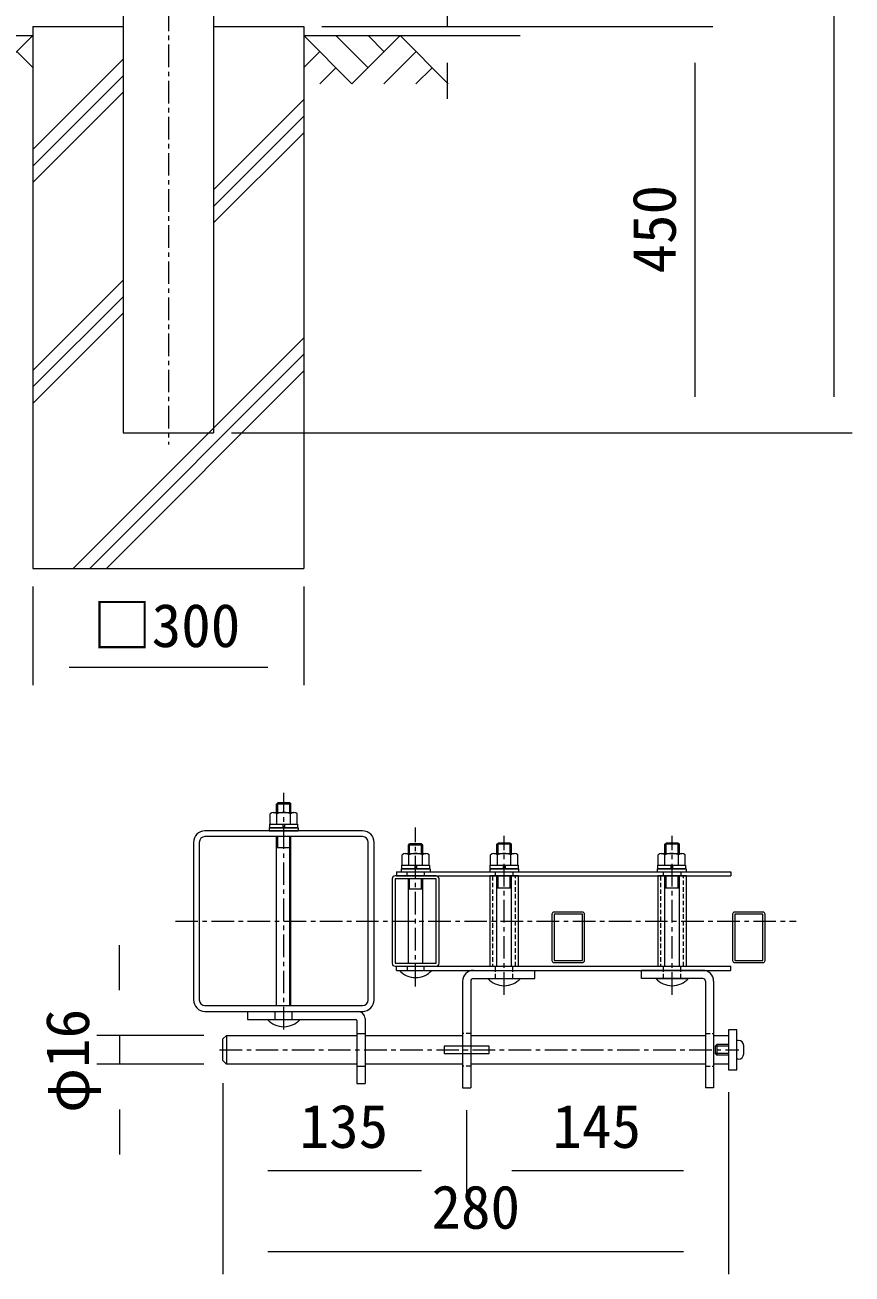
# Model space of a CAD drawing. Units: millimetres, scale not verified. Extents: x -4200 to 4200, y -2970 to 2970.
# Drawn here: x -1642 to -726, y -1904 to -521 of the extents above; entities that cross this region are included whole.
import ezdxf
from ezdxf.enums import TextEntityAlignment as Align

# ---------------------------------------------------------------- set-up
doc = ezdxf.new("R2010")
doc.units = ezdxf.units.MM
doc.header["$LTSCALE"] = 20
doc.linetypes.add('USER1', pattern=[2, 1.25, -0.25, 0.25, -0.25])
doc.linetypes.add('USER2', pattern=[0.375, 0.25, -0.125])
for name, color, linetype, lineweight in [('0-2_D-STR-DIM', 7, 'Continuous', 9), ('0-4_D-BGD', 7, 'Continuous', 9), ('0-5_D-STR1', 1, 'Continuous', 18), ('0-6_D-STR3', 3, 'Continuous', 13), ('0-7_D-BMK', 2, 'USER1', 13), ('0-8_D-STR4', 7, 'Continuous', 9), ('0-9_D-DCR-HCH', 7, 'Continuous', 9)]:
    doc.layers.add(name, color=color, linetype=linetype, lineweight=lineweight)
doc.styles.add('ＭＳ ゴシック', font='')
doc.styles.get('ＭＳ ゴシック').set_extended_font_data('MS Gothic')

msp = doc.modelspace()

# ---------------------------------------------------------------- linework, layer by layer
at = {"layer": '0-2_D-STR-DIM'}
for p, q in [((-745.87, 1257.42), (-745.87, -932.58)), ((-1173.96, -422.58), (-1173.96, -522.58)), ((-1312.71, -522.58), (-1024.09, -522.58)), ((-1312.71, -522.58), (-879.79, -522.58)), ((-1312.71, -522.58), (-1153.96, -522.58)), ((-1312.71, -522.58), (-879.79, -522.58)), ((-1173.96, -562.58), (-1173.96, -602.58)), ((-899.79, -562.58), (-899.79, -932.58)), ((-1412.71, -972.58), (-725.87, -972.58)), ((-1412.71, -972.58), (-879.79, -972.58)), ((-1632.71, -1142.58), (-1632.71, -1251.97)), ((-1332.71, -1142.58), (-1332.71, -1251.97)), ((-1592.71, -1231.97), (-1372.71, -1231.97)), ((-1537.04, -1589.82), (-1537.04, -1539.82)), ((-1443.54, -1639.82), (-1562.04, -1639.82)), ((-1537.04, -1639.82), (-1537.04, -1671.82)), ((-1443.54, -1671.82), (-1562.04, -1671.82)), ((-1422.54, -1692.82), (-1422.54, -1814.61)), ((-1422.54, -1692.82), (-1422.54, -1904.12)), ((-862.54, -1702.82), (-862.54, -1814.61)), ((-862.54, -1702.82), (-862.54, -1904.12)), ((-1537.04, -1721.82), (-1537.04, -1771.82)), ((-1152.54, -1722.82), (-1152.54, -1814.61)), ((-1152.54, -1722.82), (-1152.54, -1814.61)), ((-1372.54, -1789.61), (-1202.54, -1789.61)), ((-1102.54, -1789.61), (-912.54, -1789.61)), ((-1372.54, -1879.12), (-912.54, -1879.12))]:
    msp.add_line(p, q, dxfattribs=at)
at = {"layer": '0-4_D-BGD'}
for p, q in [((-2192.71, -532.58), (-1632.71, -532.58)), ((-1332.71, -532.58), (-1093.21, -532.58))]:
    msp.add_line(p, q, dxfattribs=at)
at = {"layer": '0-5_D-STR1'}
for p, q in [((-1532.71, 1284.42), (-1532.71, -972.58)), ((-1432.71, 1284.42), (-1432.71, -972.58)), ((-1532.71, -972.58), (-1432.71, -972.58)), ((-1267.84, -1413.22), (-1442.24, -1413.22)), ((-1267.84, -1419.62), (-1442.24, -1419.62)), ((-1455.04, -1426.02), (-1455.04, -1600.42)), ((-1448.64, -1426.02), (-1448.64, -1600.42)), ((-1261.44, -1600.42), (-1261.44, -1426.02)), ((-1255.04, -1600.42), (-1255.04, -1426.02)), ((-1186.24, -1463.22), (-1231.84, -1463.22)), ((-1235.04, -1466.42), (-1235.04, -1560.02)), ((-1183.04, -1560.02), (-1183.04, -1466.42)), ((-1058.04, -1505.62), (-1058.04, -1556.82)), ((-1024.44, -1503.22), (-1055.64, -1503.22)), ((-1022.04, -1556.82), (-1022.04, -1505.62)), ((-858.04, -1505.62), (-858.04, -1556.82)), ((-824.44, -1503.22), (-855.64, -1503.22)), ((-822.04, -1556.82), (-822.04, -1505.62)), ((-1055.64, -1559.22), (-1024.44, -1559.22)), ((-855.64, -1559.22), (-824.44, -1559.22)), ((-1231.84, -1563.22), (-1186.24, -1563.22)), ((-1442.24, -1606.82), (-1267.84, -1606.82)), ((-1442.24, -1613.22), (-1267.84, -1613.22))]:
    msp.add_line(p, q, dxfattribs=at)
for points in [[(-1231.84, -1560.02), (-1186.24, -1560.02), (-1186.24, -1466.42), (-1231.84, -1466.42)], [(-1055.64, -1556.82), (-1024.44, -1556.82), (-1024.44, -1505.62), (-1055.64, -1505.62)], [(-855.64, -1556.82), (-824.44, -1556.82), (-824.44, -1505.62), (-855.64, -1505.62)]]:
    msp.add_lwpolyline(points, close=True, dxfattribs=at)
for centre, radius, start, end in [((-1442.24, -1426.02), 12.8, 90, 180), ((-1442.24, -1426.02), 6.4, 90, 180), ((-1267.84, -1426.02), 12.8, 0, 90), ((-1267.84, -1426.02), 6.4, 0, 90), ((-1231.84, -1466.42), 3.2, 90, 180), ((-1186.24, -1466.42), 3.2, 0, 90), ((-1055.64, -1505.62), 2.4, 90, 180), ((-1024.44, -1505.62), 2.4, 0, 90), ((-855.64, -1505.62), 2.4, 90, 180), ((-824.44, -1505.62), 2.4, 0, 90), ((-1231.84, -1560.02), 3.2, 180, 270), ((-1186.24, -1560.02), 3.2, 270, 0), ((-1055.64, -1556.82), 2.4, 180, 270), ((-1024.44, -1556.82), 2.4, 270, 0), ((-855.64, -1556.82), 2.4, 180, 270), ((-824.44, -1556.82), 2.4, 270, 0), ((-1442.24, -1600.42), 12.8, 180, 270), ((-1442.24, -1600.42), 6.4, 180, 270), ((-1267.84, -1600.42), 12.8, 270, 0), ((-1267.84, -1600.42), 6.4, 270, 0)]:
    msp.add_arc(centre, radius, start, end, dxfattribs=at)
at = {"layer": '0-6_D-STR3'}
for p, q in [((-1361.69, -1393.02), (-1361.69, -1382.22)), ((-1348.4, -1382.22), (-1361.69, -1382.22)), ((-1348.4, -1393.02), (-1348.4, -1382.22)), ((-1348.4, -1382.22), (-1347.04, -1383.58)), ((-1370.04, -1406.02), (-1370.04, -1394.42)), ((-1366.6, -1393.02), (-1343.51, -1393.02)), ((-1347.04, -1383.58), (-1363.04, -1383.58)), ((-1362.54, -1406.02), (-1362.54, -1394.42)), ((-1347.54, -1406.02), (-1347.54, -1394.42)), ((-1347.04, -1393.02), (-1347.04, -1383.58)), ((-1340.04, -1406.02), (-1340.04, -1394.42)), ((-1371.04, -1410.02), (-1371.04, -1413.22)), ((-1371.04, -1410.02), (-1339.04, -1410.02)), ((-1370.44, -1406.02), (-1339.64, -1406.02)), ((-1370.44, -1410.02), (-1370.44, -1406.02)), ((-1339.64, -1410.02), (-1370.44, -1410.02)), ((-1370.04, -1406.02), (-1340.04, -1406.02)), ((-1356.04, -1406.02), (-1356.04, -1410.02)), ((-1354.04, -1406.02), (-1354.04, -1410.02)), ((-1339.64, -1406.02), (-1339.64, -1410.02)), ((-1339.04, -1410.02), (-1339.04, -1413.22)), ((-1371.04, -1413.22), (-1339.04, -1413.22)), ((-1363.04, -1606.82), (-1363.04, -1419.62)), ((-1361.69, -1432.22), (-1361.69, -1419.62)), ((-1348.4, -1606.82), (-1348.4, -1419.62)), ((-1347.04, -1606.82), (-1347.04, -1419.62)), ((-1347.04, -1432.22), (-1363.04, -1432.22)), ((-1220.6, -1438.42), (-1197.51, -1438.42)), ((-1217.04, -1429.18), (-1215.69, -1427.82)), ((-1201.04, -1429.18), (-1217.04, -1429.18)), ((-1217.04, -1438.42), (-1217.04, -1429.18)), ((-1202.4, -1427.82), (-1215.69, -1427.82)), ((-1215.69, -1438.42), (-1215.69, -1427.82)), ((-1201.04, -1438.42), (-1201.04, -1429.18)), ((-1122.6, -1438.42), (-1099.51, -1438.42)), ((-1119.04, -1428.18), (-1117.69, -1426.82)), ((-1119.04, -1438.42), (-1119.04, -1428.18)), ((-1103.04, -1428.18), (-1119.04, -1428.18)), ((-1117.69, -1438.42), (-1117.69, -1426.82)), ((-1104.4, -1426.82), (-1117.69, -1426.82)), ((-1104.4, -1426.82), (-1103.04, -1428.18)), ((-1104.4, -1438.42), (-1104.4, -1426.82)), ((-1103.04, -1438.42), (-1103.04, -1428.18)), ((-937.11, -1438.42), (-914.02, -1438.42)), ((-933.05, -1428.18), (-931.7, -1426.82)), ((-917.05, -1428.18), (-933.05, -1428.18)), ((-933.05, -1438.42), (-933.05, -1428.18)), ((-918.41, -1426.82), (-931.7, -1426.82)), ((-931.7, -1438.42), (-931.7, -1426.82)), ((-918.41, -1438.42), (-918.41, -1426.82)), ((-918.41, -1426.82), (-917.05, -1428.18)), ((-917.05, -1438.42), (-917.05, -1428.18)), ((-1224.44, -1451.42), (-1193.64, -1451.42)), ((-1224.44, -1455.42), (-1224.44, -1451.42)), ((-1224.04, -1451.42), (-1224.04, -1439.82)), ((-1224.04, -1451.42), (-1194.04, -1451.42)), ((-1216.54, -1451.42), (-1216.54, -1439.82)), ((-1210.04, -1451.42), (-1210.04, -1455.42)), ((-1208.04, -1451.42), (-1208.04, -1455.42)), ((-1201.54, -1451.42), (-1201.54, -1439.82)), ((-1194.04, -1451.42), (-1194.04, -1439.82)), ((-1193.64, -1451.42), (-1193.64, -1455.42)), ((-1126.44, -1451.42), (-1095.64, -1451.42)), ((-1126.44, -1455.42), (-1126.44, -1451.42)), ((-1126.04, -1451.42), (-1126.04, -1439.82)), ((-1126.04, -1451.42), (-1096.04, -1451.42)), ((-1118.54, -1451.42), (-1118.54, -1439.82)), ((-1112.04, -1451.42), (-1112.04, -1455.42)), ((-1110.04, -1451.42), (-1110.04, -1455.42)), ((-1103.54, -1451.42), (-1103.54, -1439.82)), ((-1096.04, -1451.42), (-1096.04, -1439.82)), ((-1095.64, -1451.42), (-1095.64, -1455.42)), ((-940.95, -1455.42), (-940.95, -1451.42)), ((-940.95, -1451.42), (-910.15, -1451.42)), ((-940.55, -1451.42), (-940.55, -1439.82)), ((-940.55, -1451.42), (-910.55, -1451.42)), ((-933.05, -1451.42), (-933.05, -1439.82)), ((-926.55, -1451.42), (-926.55, -1455.42)), ((-924.55, -1451.42), (-924.55, -1455.42)), ((-918.05, -1451.42), (-918.05, -1439.82)), ((-910.55, -1451.42), (-910.55, -1439.82)), ((-910.15, -1451.42), (-910.15, -1455.42)), ((-1230.04, -1458.62), (-1230.04, -1463.22)), ((-1230.04, -1458.62), (-860.04, -1458.62)), ((-1230.04, -1463.22), (-860.04, -1463.22)), ((-1225.04, -1455.42), (-1193.04, -1455.42)), ((-1225.04, -1455.42), (-1225.04, -1458.62)), ((-1225.04, -1458.62), (-1193.04, -1458.62)), ((-1193.64, -1455.42), (-1224.44, -1455.42)), ((-1218.54, -1463.22), (-1218.54, -1458.62)), ((-1199.54, -1458.62), (-1199.54, -1463.22)), ((-1193.04, -1455.42), (-1193.04, -1458.62)), ((-1127.04, -1455.42), (-1127.04, -1458.62)), ((-1127.04, -1455.42), (-1095.04, -1455.42)), ((-1127.04, -1458.62), (-1095.04, -1458.62)), ((-1095.14, -1463.22), (-1126.94, -1463.22)), ((-1126.94, -1463.22), (-1126.94, -1563.22)), ((-1095.64, -1455.42), (-1126.44, -1455.42)), ((-1120.54, -1463.22), (-1120.54, -1458.62)), ((-1119.04, -1563.22), (-1119.04, -1463.22)), ((-1117.69, -1476.82), (-1117.69, -1463.22)), ((-1104.4, -1476.82), (-1104.4, -1463.22)), ((-1103.04, -1563.22), (-1103.04, -1463.22)), ((-1101.54, -1458.62), (-1101.54, -1463.22)), ((-1095.14, -1563.22), (-1095.14, -1463.22)), ((-1095.04, -1455.42), (-1095.04, -1458.62)), ((-944.55, -1458.62), (-909.55, -1458.62)), ((-941.55, -1455.42), (-941.55, -1458.62)), ((-941.55, -1455.42), (-909.55, -1455.42)), ((-941.55, -1458.62), (-909.55, -1458.62)), ((-910.15, -1455.42), (-940.95, -1455.42)), ((-940.95, -1463.22), (-940.95, -1563.22)), ((-909.15, -1463.22), (-940.95, -1463.22)), ((-934.55, -1463.22), (-934.55, -1458.62)), ((-933.05, -1563.22), (-933.05, -1463.22)), ((-931.7, -1476.82), (-931.7, -1463.22)), ((-918.41, -1476.82), (-918.41, -1463.22)), ((-917.05, -1563.22), (-917.05, -1463.22)), ((-915.55, -1458.62), (-915.55, -1463.22)), ((-909.55, -1455.42), (-909.55, -1458.62)), ((-909.15, -1563.22), (-909.15, -1463.22)), ((-860.04, -1458.62), (-860.04, -1463.22)), ((-1217.04, -1560.02), (-1217.04, -1466.42)), ((-1201.04, -1477.82), (-1217.04, -1477.82)), ((-1215.69, -1477.82), (-1215.69, -1466.42)), ((-1202.4, -1477.82), (-1202.4, -1466.42)), ((-1201.04, -1560.02), (-1201.04, -1466.42)), ((-1103.04, -1476.82), (-1119.04, -1476.82)), ((-917.05, -1476.82), (-933.05, -1476.82)), ((-1217.04, -1559.82), (-1201.04, -1559.82)), ((-1217.04, -1559.82), (-1201.04, -1559.82)), ((-1230.04, -1567.82), (-1230.04, -1563.22)), ((-1230.04, -1563.22), (-860.04, -1563.22)), ((-1230.04, -1567.82), (-860.04, -1567.82)), ((-1227.04, -1567.82), (-1191.04, -1567.82)), ((-1218.54, -1563.22), (-1218.54, -1567.82)), ((-1199.54, -1567.82), (-1199.54, -1563.22)), ((-1145.04, -1567.82), (-1077.04, -1567.82)), ((-1145.04, -1576.82), (-1077.04, -1576.82)), ((-1129.04, -1576.82), (-1093.04, -1576.82)), ((-1126.94, -1563.22), (-1095.14, -1563.22)), ((-1077.04, -1576.82), (-1077.04, -1567.82)), ((-891.05, -1567.82), (-959.05, -1567.82)), ((-959.05, -1576.82), (-959.05, -1567.82)), ((-891.05, -1576.82), (-959.05, -1576.82)), ((-943.05, -1576.82), (-907.05, -1576.82)), ((-940.95, -1563.22), (-909.15, -1563.22)), ((-860.04, -1567.82), (-860.04, -1563.22)), ((-1148.04, -1579.82), (-1148.04, -1697.82)), ((-888.05, -1579.82), (-888.05, -1697.82)), ((-879.05, -1579.82), (-879.05, -1697.82)), ((-1395.04, -1613.22), (-1395.04, -1622.22)), ((-1395.04, -1613.22), (-1273.04, -1613.22)), ((-1364.54, -1622.22), (-1364.54, -1613.22)), ((-1345.54, -1622.22), (-1345.54, -1613.22)), ((-1395.04, -1622.22), (-1275.04, -1622.22)), ((-1373.04, -1622.22), (-1337.04, -1622.22)), ((-1265.04, -1621.22), (-1265.04, -1693.22)), ((-1418.54, -1639.82), (-1274.04, -1639.82)), ((-1418.54, -1639.82), (-1418.54, -1671.82)), ((-1274.04, -1637.82), (-1265.04, -1637.82)), ((-1265.04, -1639.82), (-1157.04, -1639.82)), ((-1148.04, -1639.82), (-888.05, -1639.82)), ((-879.05, -1639.82), (-862.54, -1639.82)), ((-853.54, -1633.82), (-862.54, -1633.82)), ((-862.54, -1633.82), (-862.54, -1677.82)), ((-862.54, -1639.82), (-862.54, -1671.82)), ((-862.54, -1643.82), (-862.54, -1667.82)), ((-853.54, -1666.32), (-853.54, -1645.32)), ((-851.74, -1645.32), (-853.54, -1645.32)), ((-1177.54, -1651.82), (-1177.54, -1659.82)), ((-877.55, -1651.82), (-875.55, -1649.82)), ((-862.54, -1651.82), (-877.55, -1651.82)), ((-877.55, -1651.82), (-877.55, -1659.82)), ((-862.54, -1659.82), (-877.55, -1659.82)), ((-877.55, -1659.82), (-875.55, -1661.82)), ((-875.55, -1649.82), (-875.55, -1661.82)), ((-862.54, -1649.82), (-875.55, -1649.82)), ((-845.74, -1660.32), (-845.74, -1651.32)), ((-1418.54, -1671.82), (-1422.54, -1667.82)), ((-1274.04, -1671.82), (-1418.54, -1671.82)), ((-1274.04, -1673.82), (-1265.04, -1673.82)), ((-1157.04, -1671.82), (-1265.04, -1671.82)), ((-888.05, -1671.82), (-1148.04, -1671.82)), ((-862.54, -1671.82), (-879.05, -1671.82)), ((-862.54, -1661.82), (-875.55, -1661.82)), ((-851.74, -1666.32), (-853.54, -1666.32)), ((-879.05, -1697.82), (-888.05, -1697.82))]:
    msp.add_line(p, q, dxfattribs=at)
at = {"layer": '0-6_D-STR3', "linetype": 'USER2'}
for p, q in [((-1123.74, -1463.22), (-1123.74, -1563.22)), ((-1098.34, -1563.22), (-1098.34, -1463.22)), ((-937.75, -1463.22), (-937.75, -1563.22)), ((-912.35, -1563.22), (-912.35, -1463.22)), ((-1120.54, -1576.82), (-1120.54, -1563.22)), ((-1101.54, -1576.82), (-1101.54, -1563.22)), ((-934.55, -1576.82), (-934.55, -1563.22)), ((-915.55, -1576.82), (-915.55, -1563.22)), ((-1148.04, -1637.82), (-1157.04, -1637.82)), ((-888.05, -1637.82), (-879.05, -1637.82)), ((-1148.04, -1673.82), (-1157.04, -1673.82)), ((-888.05, -1673.82), (-879.05, -1673.82))]:
    msp.add_line(p, q, dxfattribs=at)
at = {"layer": '0-6_D-STR3'}
for points in [[(-1363.04, -1393.02), (-1363.04, -1383.58), (-1361.69, -1382.22)], [(-1202.4, -1438.42), (-1202.4, -1427.82), (-1201.04, -1429.18)], [(-1157.04, -1579.82), (-1157.04, -1697.82), (-1148.04, -1697.82)], [(-1274.04, -1623.22), (-1274.04, -1693.22), (-1265.04, -1693.22)], [(-1422.54, -1667.82), (-1422.54, -1643.82), (-1418.54, -1639.82)], [(-862.54, -1677.82), (-853.54, -1677.82), (-853.54, -1633.82)], [(-1177.54, -1659.82), (-1127.54, -1659.82), (-1127.54, -1651.82), (-1177.54, -1651.82)]]:
    msp.add_lwpolyline(points, dxfattribs=at)
for centre, radius, start, end in [((-1366.29, -1398.71), 5.7, 48.83491, 131.16509), ((-1355.04, -1413.81), 20.79, 68.85295, 111.14705), ((-1343.79, -1398.72), 5.7, 48.86505, 131.13495), ((-1220.29, -1444.11), 5.7, 48.83491, 131.16509), ((-1209.04, -1459.21), 20.79, 68.85295, 111.14705), ((-1197.79, -1444.12), 5.7, 48.86505, 131.13495), ((-1122.29, -1444.11), 5.7, 48.83491, 131.16509), ((-1111.04, -1459.21), 20.79, 68.85295, 111.14705), ((-1099.79, -1444.12), 5.7, 48.86505, 131.13495), ((-936.8, -1444.11), 5.7, 48.83491, 131.16509), ((-925.55, -1459.21), 20.79, 68.85295, 111.14705), ((-914.3, -1444.12), 5.7, 48.86505, 131.13495), ((-1209.04, -1551.57), 24.25, 222.07502, 317.92498), ((-1145.04, -1579.82), 12, 90, 180), ((-1145.04, -1579.82), 3, 90, 180), ((-1111.04, -1560.57), 24.25, 222.07502, 317.92498), ((-925.05, -1560.57), 24.25, 222.07502, 317.92498), ((-891.05, -1579.82), 12, 0, 90), ((-891.05, -1579.82), 3, 0, 90), ((-1273.04, -1621.22), 8, 0, 90), ((-1355.04, -1605.97), 24.25, 222.07502, 317.92498), ((-1275.04, -1623.22), 1, 0, 90), ((-851.74, -1651.32), 6, 0, 90), ((-851.74, -1660.32), 6, 270, 0)]:
    msp.add_arc(centre, radius, start, end, dxfattribs=at)
at = {"layer": '0-7_D-BMK'}
for p, q in [((-1482.71, 1297.42), (-1482.71, -985.58)), ((-1355.04, -1633.22), (-1355.04, -1371.16)), ((-1209.04, -1585.84), (-1209.04, -1409.68)), ((-1111.04, -1594.84), (-1111.04, -1418.68)), ((-925.05, -1594.84), (-925.05, -1418.68)), ((-1475.04, -1513.22), (-787.85, -1513.22)), ((-1426.04, -1655.82), (-851.04, -1655.82))]:
    msp.add_line(p, q, dxfattribs=at)
at = {"layer": '0-8_D-STR4'}
for p, q in [((-1632.71, -522.58), (-1632.71, -1122.58)), ((-1632.71, -522.58), (-1532.71, -522.58)), ((-1432.71, -522.58), (-1332.71, -522.58)), ((-1332.71, -522.58), (-1332.71, -1122.58)), ((-1632.71, -1122.58), (-1332.71, -1122.58))]:
    msp.add_line(p, q, dxfattribs=at)
at = {"layer": '0-9_D-DCR-HCH'}
for p, q in [((-1685.92, -585.79), (-1632.71, -532.58)), ((-1279.5, -585.8), (-1332.71, -532.58)), ((-1261.76, -568.06), (-1297.23, -532.58)), ((-1226.29, -532.58), (-1279.5, -585.8)), ((-1243.93, -550.41), (-1261.76, -532.58)), ((-1226.29, -532.58), (-1173.07, -585.8)), ((-1650.45, -550.32), (-1632.71, -567.98)), ((-1314.97, -550.32), (-1332.71, -567.98)), ((-1208.55, -550.32), (-1244.19, -585.8)), ((-1632.71, -658.61), (-1532.71, -558.61)), ((-1632.71, -676.99), (-1532.71, -576.99)), ((-1297.23, -568.06), (-1315.05, -585.8)), ((-1190.81, -568.06), (-1208.63, -585.8)), ((-1632.71, -695.38), (-1532.71, -595.37)), ((-1432.71, -703.3), (-1332.71, -603.3)), ((-1432.71, -721.68), (-1332.71, -621.68)), ((-1432.71, -740.06), (-1332.71, -640.06)), ((-1632.71, -903.3), (-1532.71, -803.29)), ((-1632.71, -921.68), (-1532.71, -821.68)), ((-1632.71, -940.07), (-1532.71, -840.07)), ((-1588.15, -1122.58), (-1332.71, -867.14)), ((-1569.77, -1122.58), (-1332.71, -885.53)), ((-1551.38, -1122.58), (-1332.71, -903.91))]:
    msp.add_line(p, q, dxfattribs=at)

# ---------------------------------------------------------------- texts
at = {"layer": '0-2_D-STR-DIM', "style": 'ＭＳ ゴシック'}
for s, p in [('450', (-906.54, -796.08)), ('φ16', (-1556.15, -1725.62))]:
    msp.add_text(s, height=48.09, rotation=90, dxfattribs=at).set_placement(p, align=Align.BOTTOM_LEFT)
for s, p in [('□300', (-1566.86, -1224.22)), ('135', (-1337.54, -1778.87)), ('145', (-1057.54, -1778.87)), ('280', (-1191.54, -1868.37))]:
    msp.add_text(s, height=48.09, dxfattribs=at).set_placement(p, align=Align.BOTTOM_LEFT)

doc.saveas('drawing.dxf')
